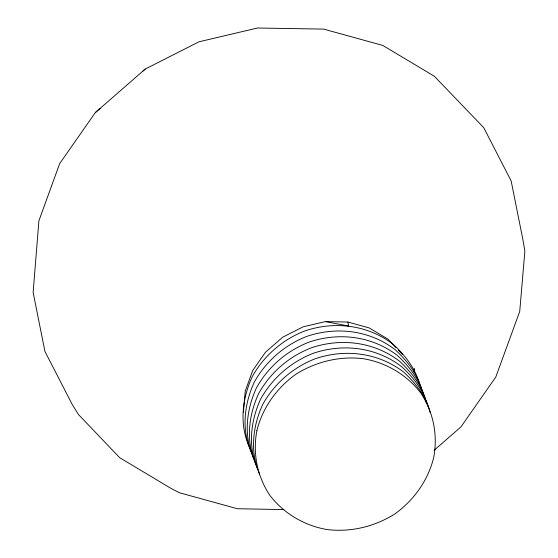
<?xml version="1.0" encoding="UTF-8"?>
<svg xmlns="http://www.w3.org/2000/svg" width="558" height="558" viewBox="0 0 558 558"><rect width="100%" height="100%" fill="white"/><g stroke="black" fill="none" stroke-linecap="round" stroke-linejoin="round"><path stroke-width="0.84" d="M414.182 371.935L414.385 368.712L414.092 372.165M243.4 412.634L245.22 391.165L252.718 370.512L265.566 352.14L282.718 337.199L303.14 326.835L325.349 321.603L347.878 322.036L369.194 327.923L387.789 339.02L396.027 347.655M100.049 108.419L95.313 112.604L59.685 163.571L38.886 220.849L33.131 292.462L44.933 351.428L72.345 404.696L78.42 414.468L119.712 457.727L171.878 488.899L179.39 492.735L237.31 508.715L283.848 509.6M142.89 71.152L145.213 69.066L198.99 41.794L257.475 28.012L323.619 29.1L382.753 45.414L434.326 76.223L483.73 127.656L511.149 180.918L522.951 239.898L524.869 251.191L519.735 311.42L495.804 377.013L460.915 426.933L434.005 450.376M95.313 112.604L145.213 69.066M325.349 321.603L348.611 326.025L347.878 322.036M398.384 350.124L402.499 354.435M249.126 446.491C239.201 424.226 242.214 398.252 252.321 376.538C263.983 355.697 282.529 339.62 304.787 330.957C334.793 320.787 367.834 324.896 393.202 344.335C404.927 355.209 415.305 368.182 419.476 383.848M251.567 452.678C241.112 430.33 244.188 403.901 254.371 381.965C266.033 361.124 284.58 345.046 306.837 336.383C336.844 326.214 369.884 330.322 395.252 349.761C407.103 360.831 417.858 374.076 421.695 390.119M253.737 458.425C243.281 436.077 246.357 409.642 256.541 387.712C268.203 366.864 286.749 350.787 309.006 342.124C339.013 331.961 372.053 336.062 397.422 355.509C409.147 366.383 419.532 379.356 423.696 395.022M255.906 464.165C245.45 441.817 248.526 415.389 258.71 393.453C270.372 372.611 288.925 356.534 311.176 347.871C341.182 337.702 374.223 341.81 399.591 361.249C411.602 372.507 422.657 386.031 426.207 402.451M257.566 468.832C247.64 446.567 250.654 420.593 260.76 398.879C272.43 378.045 290.976 361.961 313.226 353.305C343.233 343.121 376.273 347.236 401.641 366.676C413.366 377.55 423.752 390.523 427.916 406.189M259.616 474.258C249.691 451.994 252.704 426.019 262.811 404.306C274.48 383.472 293.027 367.387 315.277 358.731C345.283 348.555 378.324 352.663 403.692 372.102C415.543 383.172 426.298 396.417 430.134 412.46M256.868 430.755C252.586 453.061 257.175 476.093 269.647 495.072C283.638 513.416 304.11 525.538 326.793 529.5C350.584 532.492 374.502 526.703 394.757 514.002C413.862 500.219 428.084 480.508 433.692 457.511C437.988 435.205 433.392 412.181 420.92 393.202C406.921 374.857 386.45 362.742 363.767 358.766C339.975 355.767 316.065 361.584 295.817 374.279C276.719 388.061 262.476 407.759 256.868 430.755"/></g></svg>
